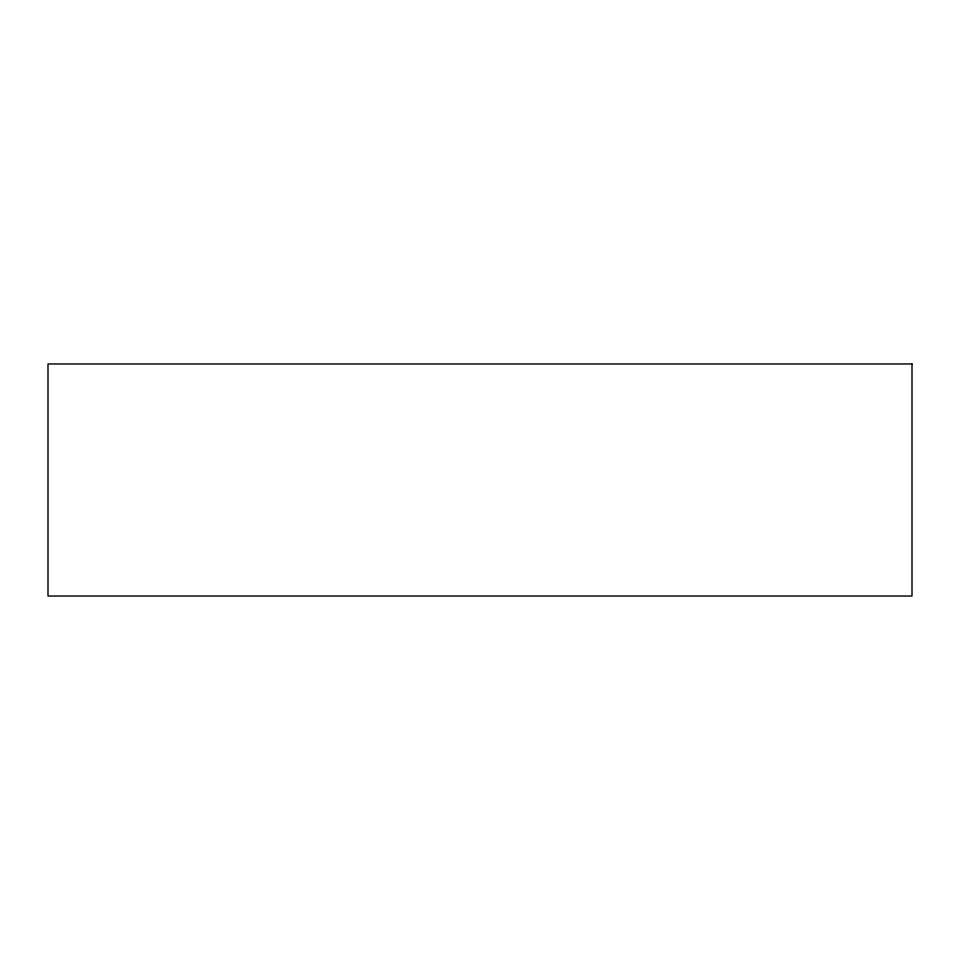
<?xml version="1.0" encoding="UTF-8"?>
<svg xmlns="http://www.w3.org/2000/svg" width="960" height="960" viewBox="0 0 960 960"><rect width="100%" height="100%" fill="white"/><g stroke="black" fill="none" stroke-linecap="round" stroke-linejoin="round"><path stroke-width="1.44" d="M912 363.972L48 363.972L48 596.028L912 596.028L912 363.972"/></g></svg>
